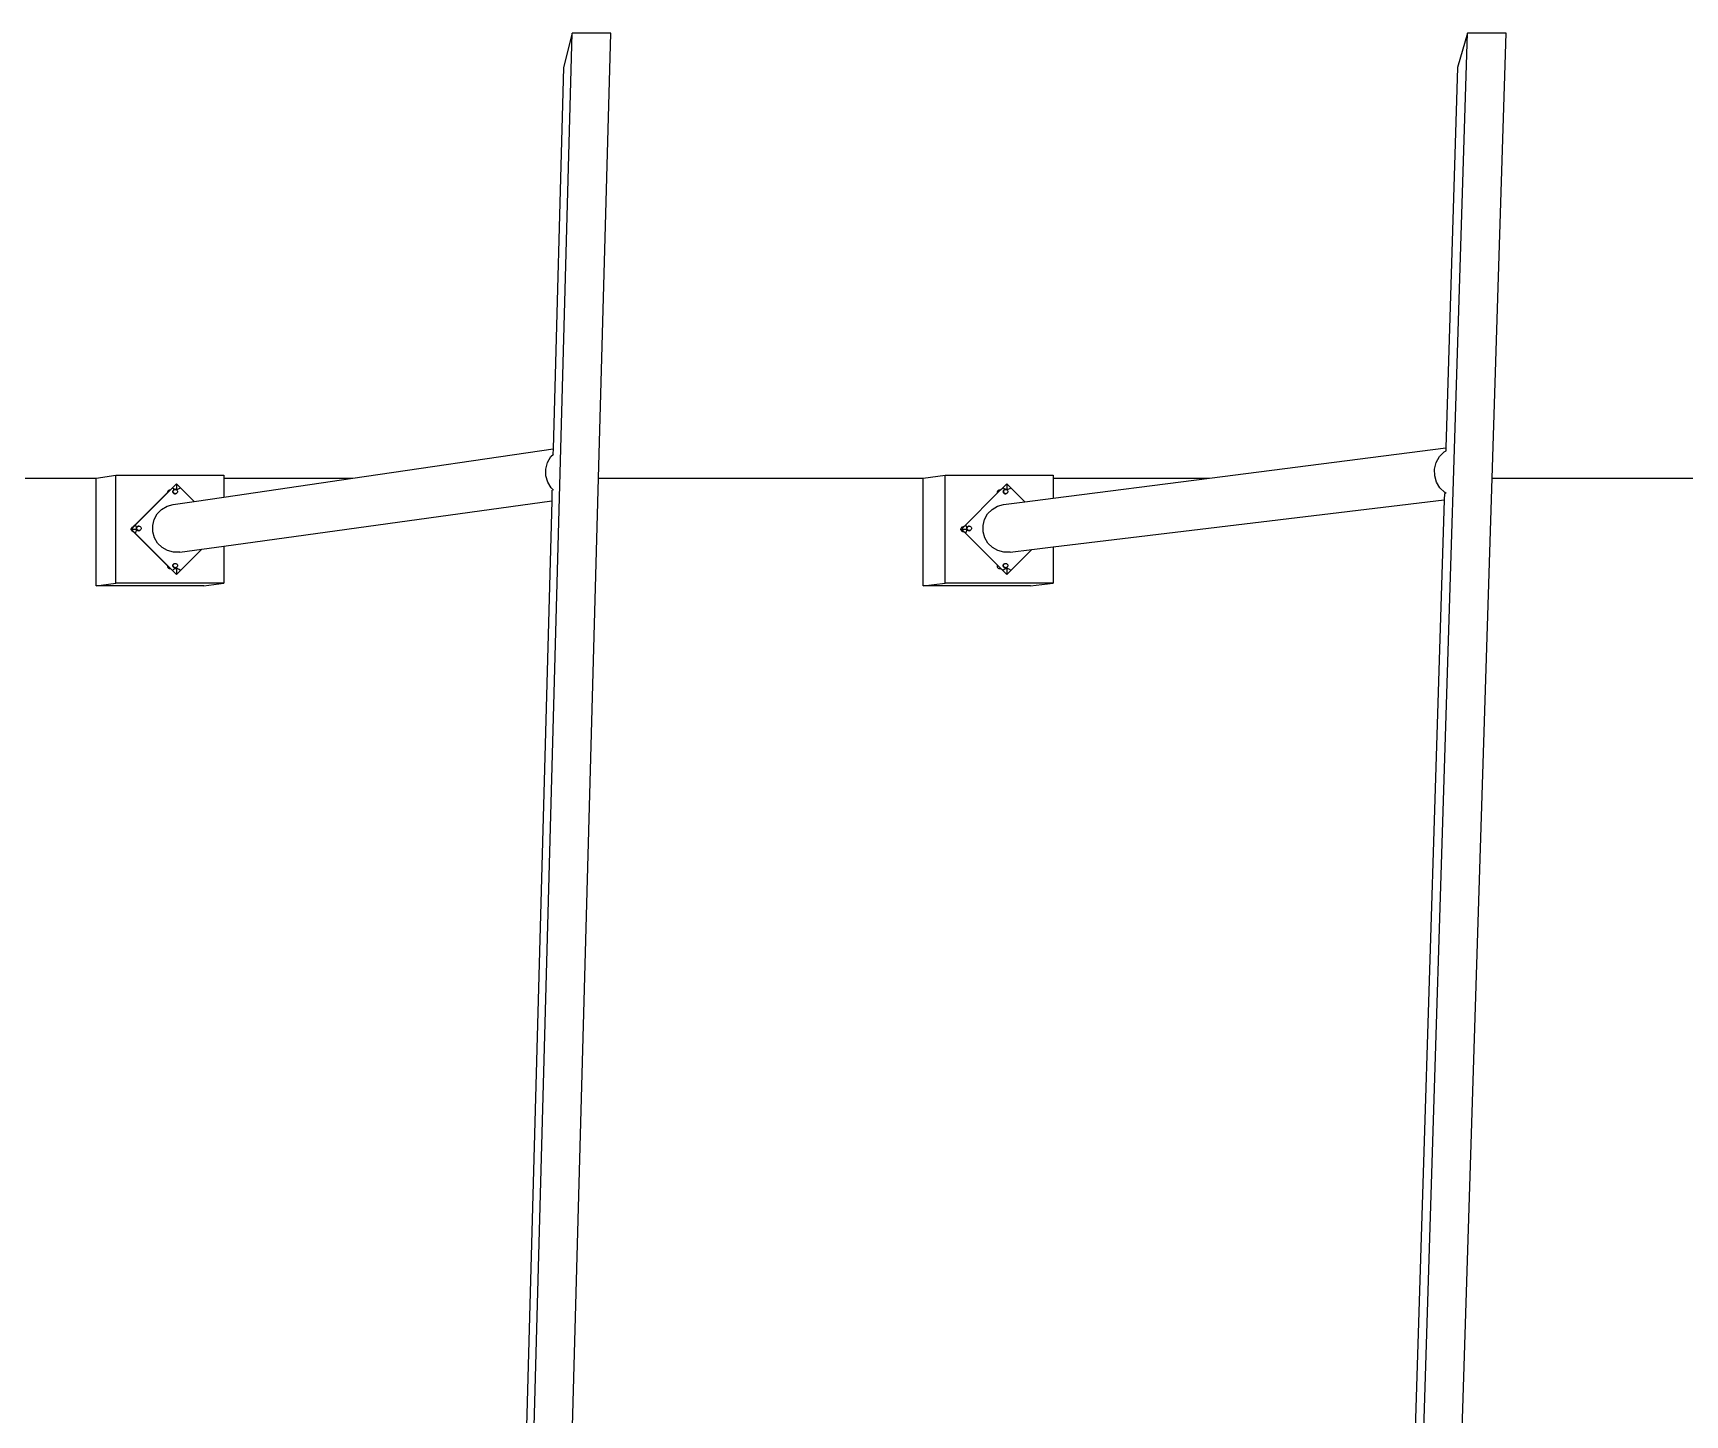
# Model space of a CAD drawing. Extents: x -1616 to 1629, y -1713 to 1708.
# Drawn here: x 1016.5 to 1322.8, y -15.7 to 240.6 of the extents above; entities that cross this region are included whole.
import ezdxf

# ---------------------------------------------------------------- set-up
doc = ezdxf.new("R2010")
doc.units = 0
doc.header["$MEASUREMENT"] = 0
doc.layers.get('0').update_dxf_attribs({"linetype": 'CONTINUOUS'})

msp = doc.modelspace()

# ---------------------------------------------------------------- linework, layer by layer
for p, q in [((1069.44, -1485.48), (1116.43, 240.58)), ((1116.43, 240.58), (1114.85, 234.18)), ((1123.6, 240.58), (1116.43, 240.58)), ((1121.34, 158.03), (1123.6, 240.58)), ((1228.52, -1485.48), (1282.5, 240.58)), ((1282.5, 240.58), (1280.67, 234.18)), ((1289.67, 240.58), (1282.5, 240.58)), ((1287.07, 158.03), (1289.67, 240.58)), ((1114.85, 234.18), (1112.92, 163.49)), ((1280.67, 234.18), (1278.47, 163.64)), ((1075.75, 158.03), (1112.92, 163.49)), ((1112.5, 162.03), (1112.99, 162.52)), ((1112.92, 163.49), (1112.9, 162.51)), ((1234.66, 158.03), (1278.47, 163.64)), ((1277.31, 162.03), (1278.18, 162.92)), ((1278.18, 162.92), (1278.54, 163.13)), ((1278.47, 163.64), (1278.46, 163.12)), ((1111.59, 159.74), (1111.89, 160.94)), ((1111.6, 158.49), (1111.59, 159.74)), ((1111.89, 160.94), (1112.5, 162.03)), ((1276.4, 159.74), (1276.7, 160.94)), ((1276.41, 158.49), (1276.4, 159.74)), ((1276.7, 160.94), (1277.31, 162.03)), ((945.31, 158.03), (1028.2, 158.03)), ((1028.2, 158.03), (1031.81, 158.58)), ((1028.2, 138.09), (1028.2, 158.03)), ((1031.81, 158.58), (1051.83, 158.58)), ((1031.81, 138.57), (1031.81, 158.58)), ((1041.88, 155.84), (1042.31, 156.27)), ((1041.91, 155.84), (1042.32, 156.26)), ((1042.31, 156.27), (1043.05, 157.01)), ((1042.31, 156.27), (1042.32, 156.26)), ((1042.31, 156.27), (1042.33, 156.27)), ((1042.32, 156.26), (1042.33, 156.27)), ((1042.33, 156.27), (1043.06, 157)), ((1042.33, 156.27), (1042.55, 156.1)), ((1043.05, 157.01), (1043.06, 157)), ((1043.05, 157.01), (1043.08, 157.01)), ((1043.06, 157), (1043.08, 157.01)), ((1043.08, 157.01), (1043.82, 156.27)), ((1043.08, 157.01), (1043.08, 155.97)), ((1043.6, 156.1), (1043.82, 156.27)), ((1043.82, 156.27), (1046.37, 153.71)), ((1051.83, 158.58), (1051.83, 158.03)), ((1051.83, 158.03), (1075.75, 158.03)), ((1051.83, 158.03), (1051.83, 154.52)), ((1051.83, 154.52), (1075.75, 158.03)), ((1111.94, 157.3), (1111.6, 158.49)), ((1112.57, 156.23), (1111.94, 157.3)), ((1115.66, -49.45), (1121.34, 158.03)), ((1121.34, 158.03), (1181.52, 158.03)), ((1181.52, 158.03), (1185.66, 158.58)), ((1181.52, 138.09), (1181.52, 158.03)), ((1185.66, 158.58), (1205.68, 158.58)), ((1185.66, 138.57), (1185.66, 158.58)), ((1195.89, 155.86), (1196.3, 156.27)), ((1195.92, 155.86), (1196.32, 156.25)), ((1196.3, 156.27), (1197.04, 157.01)), ((1196.3, 156.27), (1196.32, 156.25)), ((1196.3, 156.27), (1196.33, 156.27)), ((1196.32, 156.25), (1196.33, 156.27)), ((1196.33, 156.27), (1197.06, 156.99)), ((1196.33, 156.27), (1196.55, 156.1)), ((1197.04, 157.01), (1197.06, 156.99)), ((1197.04, 157.01), (1197.07, 157.01)), ((1197.06, 156.99), (1197.07, 157.01)), ((1197.07, 157.01), (1197.81, 156.27)), ((1197.07, 157.01), (1197.07, 155.97)), ((1197.6, 156.1), (1197.81, 156.27)), ((1197.81, 156.27), (1200.43, 153.65)), ((1205.68, 158.58), (1205.68, 158.03)), ((1205.68, 158.03), (1234.66, 158.03)), ((1205.68, 158.03), (1205.68, 154.32)), ((1205.68, 154.32), (1234.66, 158.03)), ((1247.49, -1100.59), (1287.07, 158.03)), ((1276.75, 157.3), (1276.41, 158.49)), ((1277.38, 156.23), (1276.75, 157.3)), ((1287.07, 158.03), (1332.11, 158.03)), ((1035.38, 149.34), (1041.41, 155.37)), ((1035.41, 149.34), (1041.41, 155.35)), ((1041.42, 155.52), (1041.4, 155.41)), ((1041.4, 155.41), (1041.41, 155.37)), ((1041.41, 155.37), (1041.87, 155.82)), ((1041.41, 155.35), (1041.89, 155.82)), ((1041.41, 155.37), (1041.41, 155.35)), ((1041.46, 155.62), (1041.42, 155.52)), ((1041.53, 155.71), (1041.46, 155.62)), ((1041.61, 155.77), (1041.53, 155.71)), ((1041.71, 155.81), (1041.61, 155.77)), ((1041.71, 155.81), (1041.88, 155.84)), ((1041.82, 155.83), (1041.71, 155.81)), ((1041.87, 155.82), (1041.82, 155.83)), ((1041.87, 155.82), (1041.88, 155.84)), ((1041.89, 155.82), (1041.87, 155.82)), ((1041.88, 155.84), (1041.91, 155.84)), ((1041.89, 155.82), (1041.91, 155.84)), ((1042.4, 155.67), (1042.39, 155.56)), ((1042.39, 155.56), (1042.4, 155.45)), ((1042.44, 155.77), (1042.4, 155.67)), ((1042.41, 155.66), (1042.4, 155.55)), ((1042.4, 155.55), (1042.41, 155.44)), ((1042.4, 155.45), (1042.44, 155.35)), ((1042.45, 155.76), (1042.41, 155.66)), ((1042.41, 155.55), (1042.43, 155.65)), ((1042.43, 155.45), (1042.41, 155.55)), ((1042.41, 155.44), (1042.45, 155.34)), ((1042.43, 155.65), (1042.47, 155.75)), ((1042.47, 155.35), (1042.43, 155.45)), ((1042.51, 155.85), (1042.44, 155.77)), ((1042.44, 155.35), (1042.51, 155.27)), ((1042.44, 153.14), (1046.37, 153.71)), ((1042.52, 155.84), (1042.45, 155.76)), ((1042.45, 155.34), (1042.51, 155.27)), ((1042.46, 155.56), (1042.48, 155.66)), ((1042.48, 155.45), (1042.46, 155.56)), ((1042.47, 155.75), (1042.53, 155.83)), ((1042.52, 155.28), (1042.47, 155.35)), ((1042.48, 155.66), (1042.52, 155.76)), ((1042.52, 155.36), (1042.48, 155.45)), ((1042.6, 155.92), (1042.51, 155.85)), ((1042.52, 155.28), (1042.51, 155.27)), ((1042.51, 155.27), (1042.52, 155.26)), ((1042.52, 155.76), (1042.56, 155.81)), ((1042.55, 155.31), (1042.52, 155.36)), ((1042.52, 155.28), (1042.55, 155.31)), ((1042.53, 155.27), (1042.52, 155.28)), ((1042.52, 155.26), (1042.52, 155.25)), ((1042.52, 155.25), (1042.61, 155.19)), ((1042.53, 155.83), (1042.61, 155.9)), ((1042.53, 155.83), (1042.56, 155.81)), ((1042.61, 155.2), (1042.53, 155.27)), ((1042.55, 156.1), (1042.8, 156)), ((1042.58, 155.27), (1042.55, 155.31)), ((1042.56, 155.81), (1042.58, 155.84)), ((1042.58, 155.84), (1042.67, 155.91)), ((1042.67, 155.21), (1042.58, 155.27)), ((1042.7, 155.96), (1042.6, 155.92)), ((1042.61, 155.9), (1042.71, 155.94)), ((1042.71, 155.16), (1042.61, 155.2)), ((1042.61, 155.19), (1042.71, 155.15)), ((1042.67, 155.91), (1042.76, 155.94)), ((1042.76, 155.17), (1042.67, 155.21)), ((1042.81, 155.98), (1042.7, 155.96)), ((1042.71, 155.94), (1042.76, 155.94)), ((1042.82, 155.15), (1042.71, 155.16)), ((1042.71, 155.15), (1042.82, 155.13)), ((1042.76, 155.95), (1042.87, 155.96)), ((1042.76, 155.94), (1042.76, 155.95)), ((1042.87, 155.15), (1042.76, 155.17)), ((1042.8, 156), (1043.08, 155.96)), ((1042.91, 155.96), (1042.81, 155.98)), ((1042.82, 155.15), (1042.82, 155.16)), ((1042.87, 155.15), (1042.82, 155.15)), ((1042.82, 155.13), (1042.92, 155.15)), ((1042.82, 155.14), (1042.82, 155.15)), ((1042.82, 155.13), (1042.82, 155.14)), ((1042.87, 155.96), (1042.94, 155.95)), ((1042.92, 155.16), (1042.87, 155.15)), ((1042.94, 155.95), (1042.91, 155.96)), ((1042.92, 155.15), (1043.02, 155.19)), ((1042.92, 155.16), (1042.97, 155.17)), ((1042.92, 155.16), (1042.92, 155.16)), ((1042.94, 155.95), (1042.97, 155.95)), ((1042.97, 155.95), (1043.07, 155.91)), ((1043.07, 155.21), (1042.97, 155.17)), ((1043.02, 155.19), (1043.03, 155.19)), ((1043.07, 155.91), (1043.15, 155.84)), ((1043.15, 155.27), (1043.07, 155.21)), ((1043.08, 155.96), (1043.35, 156)), ((1043.15, 155.84), (1043.21, 155.76)), ((1043.21, 155.36), (1043.15, 155.27)), ((1043.21, 155.76), (1043.25, 155.66)), ((1043.25, 155.45), (1043.21, 155.36)), ((1043.25, 155.66), (1043.27, 155.56)), ((1043.27, 155.56), (1043.25, 155.45)), ((1043.35, 156), (1043.6, 156.1)), ((1046.37, 153.71), (1051.83, 154.52)), ((1051.83, 145.45), (1112.66, 153.86)), ((1112.66, 153.86), (1107.25, -45.32)), ((1112.99, 155.83), (1112.57, 156.23)), ((1112.71, 155.79), (1112.66, 153.86)), ((1189.37, 149.34), (1195.29, 155.25)), ((1189.4, 149.34), (1195.3, 155.24)), ((1195.27, 155.52), (1195.25, 155.41)), ((1195.25, 155.41), (1195.27, 155.3)), ((1195.31, 155.62), (1195.27, 155.52)), ((1195.27, 155.3), (1195.29, 155.25)), ((1195.29, 155.25), (1195.83, 155.79)), ((1195.29, 155.25), (1195.3, 155.24)), ((1195.3, 155.24), (1195.85, 155.79)), ((1195.38, 155.71), (1195.31, 155.62)), ((1195.46, 155.77), (1195.38, 155.71)), ((1195.56, 155.81), (1195.46, 155.77)), ((1195.67, 155.83), (1195.56, 155.81)), ((1195.67, 155.83), (1195.89, 155.86)), ((1195.78, 155.81), (1195.67, 155.83)), ((1195.83, 155.79), (1195.78, 155.81)), ((1195.83, 155.79), (1195.89, 155.86)), ((1195.85, 155.79), (1195.83, 155.79)), ((1195.85, 155.79), (1195.92, 155.86)), ((1195.89, 155.86), (1195.92, 155.86)), ((1196.4, 155.67), (1196.38, 155.56)), ((1196.38, 155.56), (1196.4, 155.45)), ((1196.41, 155.66), (1196.39, 155.55)), ((1196.39, 155.55), (1196.41, 155.44)), ((1196.44, 155.77), (1196.4, 155.67)), ((1196.4, 155.45), (1196.44, 155.35)), ((1196.45, 155.76), (1196.41, 155.66)), ((1196.41, 155.55), (1196.42, 155.65)), ((1196.42, 155.45), (1196.41, 155.55)), ((1196.41, 155.44), (1196.45, 155.34)), ((1196.42, 155.65), (1196.46, 155.75)), ((1196.46, 155.35), (1196.42, 155.45)), ((1196.51, 155.85), (1196.44, 155.77)), ((1196.44, 155.35), (1196.51, 155.27)), ((1196.44, 153.14), (1200.43, 153.65)), ((1196.52, 155.84), (1196.45, 155.76)), ((1196.45, 155.34), (1196.51, 155.27)), ((1196.46, 155.75), (1196.53, 155.83)), ((1196.52, 155.28), (1196.46, 155.35)), ((1196.47, 155.56), (1196.48, 155.66)), ((1196.48, 155.45), (1196.47, 155.56)), ((1196.48, 155.66), (1196.52, 155.76)), ((1196.52, 155.36), (1196.48, 155.45)), ((1196.59, 155.92), (1196.51, 155.85)), ((1196.52, 155.28), (1196.51, 155.27)), ((1196.51, 155.27), (1196.51, 155.26)), ((1196.51, 155.26), (1196.52, 155.25)), ((1196.52, 155.76), (1196.56, 155.8)), ((1196.55, 155.31), (1196.52, 155.36)), ((1196.52, 155.28), (1196.55, 155.31)), ((1196.53, 155.27), (1196.52, 155.28)), ((1196.52, 155.25), (1196.6, 155.19)), ((1196.53, 155.83), (1196.61, 155.9)), ((1196.53, 155.83), (1196.56, 155.8)), ((1196.61, 155.2), (1196.53, 155.27)), ((1196.55, 156.1), (1196.8, 156)), ((1196.58, 155.27), (1196.55, 155.31)), ((1196.56, 155.8), (1196.58, 155.84)), ((1196.58, 155.84), (1196.67, 155.91)), ((1196.67, 155.21), (1196.58, 155.27)), ((1196.69, 155.96), (1196.59, 155.92)), ((1196.6, 155.19), (1196.7, 155.15)), ((1196.61, 155.9), (1196.71, 155.94)), ((1196.71, 155.16), (1196.61, 155.2)), ((1196.67, 155.91), (1196.76, 155.95)), ((1196.76, 155.17), (1196.67, 155.21)), ((1196.8, 155.98), (1196.69, 155.96)), ((1196.7, 155.15), (1196.81, 155.13)), ((1196.71, 155.94), (1196.76, 155.95)), ((1196.81, 155.15), (1196.71, 155.16)), ((1196.76, 155.95), (1196.81, 155.95)), ((1196.87, 155.15), (1196.76, 155.17)), ((1196.8, 156), (1197.07, 155.96)), ((1196.91, 155.96), (1196.8, 155.98)), ((1196.81, 155.95), (1196.87, 155.96)), ((1196.81, 155.15), (1196.81, 155.16)), ((1196.81, 155.15), (1196.87, 155.15)), ((1196.81, 155.13), (1196.92, 155.15)), ((1196.81, 155.14), (1196.81, 155.15)), ((1196.81, 155.13), (1196.81, 155.14)), ((1196.87, 155.96), (1196.93, 155.95)), ((1196.97, 155.17), (1196.87, 155.15)), ((1196.93, 155.95), (1196.91, 155.96)), ((1196.92, 155.15), (1196.97, 155.17)), ((1196.93, 155.95), (1196.97, 155.95)), ((1196.97, 155.95), (1197.07, 155.91)), ((1197.07, 155.21), (1196.97, 155.17)), ((1197.07, 155.96), (1197.34, 156)), ((1197.07, 155.91), (1197.15, 155.84)), ((1197.15, 155.27), (1197.07, 155.21)), ((1197.15, 155.84), (1197.22, 155.76)), ((1197.22, 155.36), (1197.15, 155.27)), ((1197.22, 155.76), (1197.26, 155.66)), ((1197.26, 155.45), (1197.22, 155.36)), ((1197.26, 155.66), (1197.27, 155.56)), ((1197.27, 155.56), (1197.26, 155.45)), ((1197.34, 156), (1197.6, 156.1)), ((1200.43, 153.65), (1205.68, 154.32)), ((1205.68, 145.29), (1278.17, 154.02)), ((1278.17, 154.02), (1271.94, -45.37)), ((1278.27, 155.36), (1277.38, 156.23)), ((1278.21, 155.17), (1278.17, 154.02)), ((1278.54, 155.21), (1278.27, 155.36)), ((1038.66, 149.26), (1038.94, 150.38)), ((1038.94, 150.38), (1039.51, 151.4)), ((1039.51, 151.4), (1040.32, 152.23)), ((1040.32, 152.23), (1041.32, 152.82)), ((1041.32, 152.82), (1042.44, 153.14)), ((1192.65, 149.26), (1192.94, 150.38)), ((1192.94, 150.38), (1193.51, 151.4)), ((1193.51, 151.4), (1194.32, 152.23)), ((1194.32, 152.23), (1195.32, 152.82)), ((1195.32, 152.82), (1196.44, 153.14)), ((1034.64, 148.59), (1034.69, 148.65)), ((1034.64, 148.59), (1034.66, 148.6)), ((1034.69, 148.55), (1034.64, 148.59)), ((1034.66, 148.6), (1034.69, 148.62)), ((1035.41, 147.86), (1034.66, 148.6)), ((1034.66, 148.6), (1035.67, 148.6)), ((1034.69, 148.62), (1035.05, 148.99)), ((1034.69, 148.65), (1035.03, 148.98)), ((1034.7, 148.69), (1034.69, 148.65)), ((1034.69, 148.65), (1034.69, 148.62)), ((1034.69, 148.52), (1034.69, 148.55)), ((1035.07, 148.17), (1034.69, 148.55)), ((1034.7, 148.47), (1034.69, 148.52)), ((1034.74, 148.79), (1034.7, 148.69)), ((1034.7, 148.47), (1034.74, 148.37)), ((1034.81, 148.87), (1034.74, 148.79)), ((1034.74, 148.37), (1034.81, 148.28)), ((1034.89, 148.94), (1034.81, 148.87)), ((1034.81, 148.28), (1034.89, 148.22)), ((1034.99, 148.98), (1034.89, 148.94)), ((1034.89, 148.22), (1034.99, 148.18)), ((1035.03, 148.98), (1034.99, 148.98)), ((1034.99, 148.18), (1035.07, 148.17)), ((1035.03, 148.98), (1035.38, 149.34)), ((1035.05, 148.99), (1035.03, 148.98)), ((1035.05, 148.99), (1035.39, 149.32)), ((1035.38, 147.85), (1035.07, 148.17)), ((1035.39, 149.32), (1035.38, 149.34)), ((1035.38, 149.34), (1035.41, 149.34)), ((1035.38, 147.85), (1035.41, 147.86)), ((1041.42, 141.81), (1035.38, 147.85)), ((1035.39, 149.32), (1035.41, 149.34)), ((1035.57, 149.12), (1035.41, 149.34)), ((1035.41, 147.86), (1035.57, 148.07)), ((1042.33, 140.93), (1035.41, 147.86)), ((1035.68, 148.87), (1035.57, 149.12)), ((1035.57, 148.07), (1035.68, 148.33)), ((1035.66, 148.83), (1035.65, 148.72)), ((1035.65, 148.72), (1035.66, 148.61)), ((1035.71, 148.93), (1035.66, 148.83)), ((1035.66, 148.72), (1035.68, 148.83)), ((1035.68, 148.62), (1035.66, 148.72)), ((1035.66, 148.61), (1035.67, 148.6)), ((1035.67, 148.6), (1035.68, 148.6)), ((1035.67, 148.6), (1035.71, 148.51)), ((1035.72, 148.93), (1035.68, 148.84)), ((1035.68, 148.84), (1035.68, 148.87)), ((1035.71, 148.6), (1035.68, 148.84)), ((1035.68, 148.84), (1035.68, 148.83)), ((1035.68, 148.62), (1035.68, 148.61)), ((1035.68, 148.62), (1035.71, 148.55)), ((1035.68, 148.61), (1035.71, 148.54)), ((1035.68, 148.6), (1035.69, 148.6)), ((1035.68, 148.33), (1035.71, 148.54)), ((1035.69, 148.6), (1035.71, 148.6)), ((1035.77, 149.02), (1035.71, 148.93)), ((1035.71, 148.73), (1035.73, 148.83)), ((1035.73, 148.63), (1035.71, 148.73)), ((1035.71, 148.55), (1035.71, 148.6)), ((1035.72, 148.52), (1035.71, 148.55)), ((1035.71, 148.54), (1035.71, 148.55)), ((1035.71, 148.54), (1035.72, 148.51)), ((1035.71, 148.51), (1035.76, 148.44)), ((1035.72, 148.93), (1035.78, 149.01)), ((1035.77, 148.45), (1035.72, 148.52)), ((1035.72, 148.51), (1035.78, 148.42)), ((1035.73, 148.83), (1035.77, 148.93)), ((1035.77, 148.53), (1035.73, 148.63)), ((1035.76, 148.44), (1035.77, 148.43)), ((1035.77, 148.93), (1035.81, 148.98)), ((1035.8, 148.48), (1035.77, 148.53)), ((1035.77, 148.45), (1035.8, 148.48)), ((1035.78, 148.44), (1035.77, 148.45)), ((1035.77, 148.43), (1035.86, 148.36)), ((1035.77, 148.43), (1035.77, 148.43)), ((1035.87, 149.08), (1035.78, 149.01)), ((1035.78, 149.01), (1035.86, 149.07)), ((1035.78, 149.01), (1035.78, 149.01)), ((1035.78, 149.01), (1035.81, 148.98)), ((1035.86, 148.37), (1035.78, 148.44)), ((1035.78, 148.42), (1035.87, 148.36)), ((1035.83, 148.45), (1035.8, 148.48)), ((1035.81, 148.98), (1035.83, 149.01)), ((1035.83, 149.01), (1035.92, 149.08)), ((1035.92, 148.38), (1035.83, 148.45)), ((1035.86, 149.07), (1035.96, 149.11)), ((1035.96, 148.33), (1035.86, 148.37)), ((1035.86, 148.36), (1035.96, 148.32)), ((1035.97, 149.12), (1035.87, 149.08)), ((1035.97, 148.32), (1035.87, 148.36)), ((1035.92, 149.08), (1036.01, 149.12)), ((1036.01, 148.34), (1035.92, 148.38)), ((1035.96, 149.11), (1036.01, 149.12)), ((1036.07, 148.32), (1035.96, 148.33)), ((1035.96, 148.32), (1035.96, 148.32)), ((1035.96, 148.32), (1036.07, 148.31)), ((1036.08, 149.14), (1035.97, 149.12)), ((1035.97, 148.32), (1036.08, 148.3)), ((1036.01, 149.12), (1036.11, 149.13)), ((1036.01, 149.12), (1036.01, 149.12)), ((1036.12, 148.33), (1036.01, 148.34)), ((1036.12, 148.33), (1036.07, 148.32)), ((1036.07, 148.32), (1036.07, 148.33)), ((1036.07, 148.32), (1036.07, 148.32)), ((1036.07, 148.31), (1036.17, 148.32)), ((1036.07, 148.31), (1036.07, 148.32)), ((1036.11, 149.13), (1036.08, 149.14)), ((1036.08, 148.3), (1036.19, 148.32)), ((1036.11, 149.13), (1036.12, 149.13)), ((1036.12, 149.13), (1036.22, 149.12)), ((1036.17, 148.33), (1036.12, 148.33)), ((1036.17, 148.32), (1036.27, 148.36)), ((1036.17, 148.34), (1036.17, 148.33)), ((1036.17, 148.34), (1036.22, 148.34)), ((1036.19, 148.32), (1036.29, 148.36)), ((1036.22, 149.12), (1036.32, 149.08)), ((1036.32, 148.38), (1036.22, 148.34)), ((1036.27, 148.36), (1036.28, 148.37)), ((1036.29, 148.36), (1036.32, 148.38)), ((1036.32, 149.08), (1036.4, 149.01)), ((1036.32, 148.38), (1036.37, 148.42)), ((1036.4, 148.45), (1036.37, 148.42)), ((1036.4, 149.01), (1036.46, 148.93)), ((1036.46, 148.53), (1036.4, 148.45)), ((1036.46, 148.93), (1036.5, 148.83)), ((1036.5, 148.63), (1036.46, 148.53)), ((1036.5, 148.83), (1036.52, 148.73)), ((1036.52, 148.73), (1036.5, 148.63)), ((1038.67, 148.1), (1038.66, 149.26)), ((1038.99, 146.98), (1038.67, 148.1)), ((1188.55, 148.69), (1188.53, 148.58)), ((1188.54, 148.52), (1188.53, 148.58)), ((1188.55, 148.47), (1188.54, 148.52)), ((1188.59, 148.79), (1188.55, 148.69)), ((1188.55, 148.47), (1188.59, 148.37)), ((1188.66, 148.87), (1188.59, 148.79)), ((1188.59, 148.37), (1188.66, 148.28)), ((1188.63, 148.59), (1189.02, 148.98)), ((1188.63, 148.59), (1188.66, 148.6)), ((1189.05, 148.18), (1188.63, 148.59)), ((1188.66, 148.6), (1189.04, 148.98)), ((1188.74, 148.94), (1188.66, 148.87)), ((1189.4, 147.86), (1188.66, 148.6)), ((1188.66, 148.6), (1189.67, 148.6)), ((1188.66, 148.28), (1188.74, 148.22)), ((1188.84, 148.98), (1188.74, 148.94)), ((1188.74, 148.22), (1188.84, 148.18)), ((1188.95, 148.99), (1188.84, 148.98)), ((1188.84, 148.18), (1188.95, 148.16)), ((1188.95, 148.99), (1189.04, 149.01)), ((1189.02, 148.98), (1188.95, 148.99)), ((1188.95, 148.16), (1189.05, 148.18)), ((1189.02, 148.98), (1189.04, 149.01)), ((1189.04, 148.98), (1189.02, 148.98)), ((1189.04, 149.01), (1189.37, 149.34)), ((1189.04, 149.01), (1189.07, 149.01)), ((1189.04, 148.98), (1189.07, 149.01)), ((1189.37, 147.85), (1189.05, 148.18)), ((1189.07, 149.01), (1189.38, 149.32)), ((1189.38, 149.32), (1189.37, 149.34)), ((1189.37, 149.34), (1189.4, 149.34)), ((1189.37, 147.85), (1189.4, 147.86)), ((1195.31, 141.91), (1189.37, 147.85)), ((1189.38, 149.32), (1189.4, 149.34)), ((1189.57, 149.12), (1189.4, 149.34)), ((1189.4, 147.86), (1189.57, 148.07)), ((1196.33, 140.93), (1189.4, 147.86)), ((1189.67, 148.87), (1189.57, 149.12)), ((1189.57, 148.07), (1189.67, 148.33)), ((1189.66, 148.83), (1189.64, 148.72)), ((1189.64, 148.72), (1189.66, 148.61)), ((1189.7, 148.93), (1189.66, 148.83)), ((1189.66, 148.72), (1189.67, 148.83)), ((1189.67, 148.62), (1189.66, 148.72)), ((1189.66, 148.61), (1189.67, 148.6)), ((1189.68, 148.84), (1189.67, 148.87)), ((1189.68, 148.84), (1189.67, 148.83)), ((1189.67, 148.62), (1189.67, 148.61)), ((1189.67, 148.62), (1189.7, 148.55)), ((1189.67, 148.61), (1189.7, 148.54)), ((1189.67, 148.6), (1189.68, 148.6)), ((1189.67, 148.6), (1189.7, 148.51)), ((1189.67, 148.33), (1189.7, 148.54)), ((1189.71, 148.93), (1189.68, 148.84)), ((1189.71, 148.6), (1189.68, 148.84)), ((1189.68, 148.6), (1189.68, 148.6)), ((1189.68, 148.6), (1189.7, 148.6)), ((1189.77, 149.02), (1189.7, 148.93)), ((1189.7, 148.55), (1189.71, 148.6)), ((1189.71, 148.52), (1189.7, 148.55)), ((1189.7, 148.54), (1189.7, 148.55)), ((1189.7, 148.54), (1189.71, 148.51)), ((1189.7, 148.51), (1189.76, 148.44)), ((1189.71, 148.93), (1189.78, 149.01)), ((1189.77, 148.45), (1189.71, 148.52)), ((1189.71, 148.51), (1189.78, 148.42)), ((1189.72, 148.73), (1189.73, 148.83)), ((1189.73, 148.63), (1189.72, 148.73)), ((1189.73, 148.83), (1189.77, 148.93)), ((1189.77, 148.53), (1189.73, 148.63)), ((1189.76, 148.44), (1189.76, 148.43)), ((1189.76, 148.43), (1189.77, 148.43)), ((1189.77, 148.93), (1189.81, 148.98)), ((1189.8, 148.49), (1189.77, 148.53)), ((1189.77, 148.45), (1189.8, 148.49)), ((1189.78, 148.44), (1189.77, 148.45)), ((1189.77, 148.43), (1189.85, 148.36)), ((1189.87, 149.08), (1189.78, 149.01)), ((1189.78, 149.01), (1189.86, 149.07)), ((1189.78, 149.01), (1189.78, 149.01)), ((1189.78, 149.01), (1189.81, 148.98)), ((1189.86, 148.37), (1189.78, 148.44)), ((1189.78, 148.42), (1189.87, 148.36)), ((1189.83, 148.45), (1189.8, 148.49)), ((1189.81, 148.98), (1189.83, 149.01)), ((1189.83, 149.01), (1189.92, 149.08)), ((1189.92, 148.38), (1189.83, 148.45)), ((1189.85, 148.36), (1189.95, 148.32)), ((1189.86, 149.07), (1189.96, 149.11)), ((1189.96, 148.33), (1189.86, 148.37)), ((1189.97, 149.12), (1189.87, 149.08)), ((1189.97, 148.32), (1189.87, 148.36)), ((1189.92, 149.08), (1190.01, 149.12)), ((1190.01, 148.34), (1189.92, 148.38)), ((1189.95, 148.32), (1189.96, 148.32)), ((1189.96, 149.11), (1190.01, 149.12)), ((1190.06, 148.32), (1189.96, 148.33)), ((1189.96, 148.32), (1190.06, 148.31)), ((1190.07, 149.14), (1189.97, 149.12)), ((1189.97, 148.32), (1190.07, 148.3)), ((1190.01, 149.12), (1190.06, 149.12)), ((1190.12, 148.33), (1190.01, 148.34)), ((1190.06, 149.12), (1190.11, 149.13)), ((1190.06, 149.12), (1190.06, 149.12)), ((1190.06, 148.32), (1190.06, 148.34)), ((1190.12, 148.33), (1190.06, 148.32)), ((1190.06, 148.32), (1190.06, 148.32)), ((1190.06, 148.31), (1190.17, 148.32)), ((1190.06, 148.31), (1190.06, 148.32)), ((1190.11, 149.13), (1190.07, 149.14)), ((1190.07, 148.3), (1190.18, 148.32)), ((1190.11, 149.13), (1190.12, 149.13)), ((1190.12, 149.13), (1190.22, 149.12)), ((1190.22, 148.34), (1190.12, 148.33)), ((1190.12, 148.33), (1190.12, 148.33)), ((1190.17, 148.32), (1190.22, 148.34)), ((1190.18, 148.32), (1190.28, 148.36)), ((1190.22, 149.12), (1190.32, 149.08)), ((1190.3, 148.38), (1190.22, 148.34)), ((1190.28, 148.36), (1190.3, 148.38)), ((1190.32, 148.38), (1190.3, 148.38)), ((1190.32, 149.08), (1190.4, 149.01)), ((1190.4, 148.45), (1190.32, 148.38)), ((1190.4, 149.01), (1190.47, 148.93)), ((1190.47, 148.53), (1190.4, 148.45)), ((1190.47, 148.93), (1190.51, 148.83)), ((1190.51, 148.63), (1190.47, 148.53)), ((1190.51, 148.83), (1190.52, 148.73)), ((1190.52, 148.73), (1190.51, 148.63)), ((1192.67, 148.1), (1192.65, 149.26)), ((1192.98, 146.98), (1192.67, 148.1)), ((1039.58, 145.98), (1038.99, 146.98)), ((1040.41, 145.17), (1039.58, 145.98)), ((1041.42, 144.6), (1040.41, 145.17)), ((1042.55, 144.31), (1041.42, 144.6)), ((1043.71, 144.33), (1042.55, 144.31)), ((1043.71, 144.33), (1047.78, 144.89)), ((1047.78, 144.89), (1043.82, 140.93)), ((1047.78, 144.89), (1051.83, 145.45)), ((1051.83, 145.45), (1051.83, 138.57)), ((1193.57, 145.98), (1192.98, 146.98)), ((1194.41, 145.17), (1193.57, 145.98)), ((1195.42, 144.6), (1194.41, 145.17)), ((1196.54, 144.31), (1195.42, 144.6)), ((1197.71, 144.33), (1196.54, 144.31)), ((1197.71, 144.33), (1201.69, 144.81)), ((1201.69, 144.81), (1197.81, 140.93)), ((1201.69, 144.81), (1205.68, 145.29)), ((1205.68, 145.29), (1205.68, 138.57)), ((1041.42, 141.81), (1041.4, 141.7)), ((1041.4, 141.7), (1041.42, 141.59)), ((1041.42, 141.81), (1041.42, 141.81)), ((1041.93, 141.3), (1041.42, 141.81)), ((1041.42, 141.59), (1041.46, 141.49)), ((1041.46, 141.49), (1041.53, 141.4)), ((1041.53, 141.4), (1041.61, 141.34)), ((1041.61, 141.34), (1041.71, 141.3)), ((1041.71, 141.3), (1041.82, 141.28)), ((1041.82, 141.28), (1041.93, 141.3)), ((1041.93, 141.3), (1041.93, 141.3)), ((1041.93, 141.3), (1041.93, 141.3)), ((1041.93, 141.3), (1041.94, 141.3)), ((1041.94, 141.3), (1041.93, 141.3)), ((1042.31, 140.92), (1041.94, 141.3)), ((1042.31, 140.92), (1042.33, 140.93)), ((1043.05, 140.18), (1042.31, 140.92)), ((1042.55, 141.09), (1042.33, 140.93)), ((1043.08, 140.19), (1042.33, 140.93)), ((1042.4, 141.94), (1042.39, 141.83)), ((1042.39, 141.83), (1042.4, 141.73)), ((1042.44, 142.04), (1042.4, 141.94)), ((1042.4, 141.83), (1042.42, 141.94)), ((1042.42, 141.73), (1042.4, 141.83)), ((1042.4, 141.73), (1042.44, 141.62)), ((1042.42, 141.94), (1042.46, 142.03)), ((1042.46, 141.63), (1042.42, 141.73)), ((1042.51, 142.13), (1042.44, 142.04)), ((1042.44, 141.62), (1042.51, 141.54)), ((1042.45, 141.84), (1042.47, 141.94)), ((1042.47, 141.74), (1042.45, 141.84)), ((1042.46, 142.03), (1042.52, 142.12)), ((1042.52, 141.55), (1042.46, 141.63)), ((1042.47, 141.94), (1042.51, 142.04)), ((1042.51, 141.64), (1042.47, 141.74)), ((1042.51, 142.04), (1042.57, 142.12)), ((1042.57, 141.56), (1042.51, 141.64)), ((1042.51, 141.54), (1042.6, 141.47)), ((1042.52, 142.12), (1042.6, 142.18)), ((1042.6, 141.48), (1042.52, 141.55)), ((1042.8, 141.2), (1042.55, 141.09)), ((1042.57, 142.12), (1042.66, 142.19)), ((1042.66, 141.49), (1042.57, 141.56)), ((1042.6, 142.18), (1042.7, 142.22)), ((1042.7, 141.44), (1042.6, 141.48)), ((1042.6, 141.47), (1042.7, 141.43)), ((1042.66, 142.19), (1042.75, 142.23)), ((1042.75, 141.45), (1042.66, 141.49)), ((1042.7, 142.22), (1042.75, 142.23)), ((1042.81, 141.43), (1042.7, 141.44)), ((1042.7, 141.43), (1042.81, 141.42)), ((1042.75, 142.23), (1042.86, 142.24)), ((1042.86, 141.44), (1042.75, 141.45)), ((1043.08, 141.24), (1042.8, 141.2)), ((1042.81, 141.43), (1042.86, 141.44)), ((1042.81, 141.43), (1042.81, 141.44)), ((1042.81, 141.42), (1042.91, 141.43)), ((1042.81, 141.42), (1042.81, 141.43)), ((1042.86, 142.24), (1042.96, 142.23)), ((1042.91, 141.44), (1042.86, 141.44)), ((1042.91, 141.44), (1042.96, 141.45)), ((1042.91, 141.43), (1042.96, 141.45)), ((1042.96, 142.23), (1043.06, 142.19)), ((1043.01, 141.47), (1042.96, 141.45)), ((1043.01, 141.47), (1043.02, 141.47)), ((1043.06, 141.49), (1043.02, 141.47)), ((1043.06, 142.19), (1043.14, 142.12)), ((1043.14, 141.56), (1043.06, 141.49)), ((1043.35, 141.2), (1043.08, 141.24)), ((1043.82, 140.93), (1043.08, 140.19)), ((1043.1, 141.52), (1043.1, 140.19)), ((1043.14, 142.12), (1043.2, 142.04)), ((1043.2, 141.64), (1043.14, 141.56)), ((1043.2, 142.04), (1043.24, 141.94)), ((1043.24, 141.74), (1043.2, 141.64)), ((1043.24, 141.94), (1043.26, 141.84)), ((1043.26, 141.84), (1043.24, 141.74)), ((1043.6, 141.09), (1043.35, 141.2)), ((1043.82, 140.93), (1043.6, 141.09)), ((1195.27, 141.81), (1195.25, 141.7)), ((1195.25, 141.7), (1195.27, 141.59)), ((1195.31, 141.91), (1195.27, 141.81)), ((1195.27, 141.59), (1195.31, 141.49)), ((1195.31, 141.91), (1195.31, 141.91)), ((1195.88, 141.34), (1195.31, 141.91)), ((1195.31, 141.49), (1195.38, 141.4)), ((1195.38, 141.4), (1195.46, 141.34)), ((1195.46, 141.34), (1195.56, 141.3)), ((1195.56, 141.3), (1195.67, 141.28)), ((1195.67, 141.28), (1195.91, 141.31)), ((1195.67, 141.28), (1195.78, 141.3)), ((1195.78, 141.3), (1195.88, 141.34)), ((1195.88, 141.34), (1195.88, 141.34)), ((1195.91, 141.31), (1195.88, 141.34)), ((1196.3, 140.92), (1195.91, 141.31)), ((1196.3, 140.92), (1196.33, 140.93)), ((1197.04, 140.18), (1196.3, 140.92)), ((1196.55, 141.09), (1196.33, 140.93)), ((1197.07, 140.19), (1196.33, 140.93)), ((1196.4, 141.94), (1196.38, 141.83)), ((1196.38, 141.83), (1196.4, 141.73)), ((1196.44, 142.04), (1196.4, 141.94)), ((1196.4, 141.83), (1196.41, 141.94)), ((1196.41, 141.73), (1196.4, 141.83)), ((1196.4, 141.73), (1196.44, 141.62)), ((1196.41, 141.94), (1196.45, 142.03)), ((1196.45, 141.63), (1196.41, 141.73)), ((1196.51, 142.13), (1196.44, 142.04)), ((1196.44, 141.62), (1196.51, 141.54)), ((1196.45, 142.03), (1196.52, 142.12)), ((1196.52, 141.55), (1196.45, 141.63)), ((1196.46, 141.84), (1196.47, 141.94)), ((1196.47, 141.74), (1196.46, 141.84)), ((1196.47, 141.94), (1196.51, 142.04)), ((1196.51, 141.64), (1196.47, 141.74)), ((1196.51, 142.04), (1196.57, 142.12)), ((1196.57, 141.56), (1196.51, 141.64)), ((1196.51, 141.54), (1196.59, 141.47)), ((1196.52, 142.12), (1196.6, 142.18)), ((1196.6, 141.48), (1196.52, 141.55)), ((1196.8, 141.2), (1196.55, 141.09)), ((1196.57, 142.12), (1196.66, 142.19)), ((1196.66, 141.49), (1196.57, 141.56)), ((1196.59, 141.47), (1196.69, 141.43)), ((1196.6, 142.18), (1196.7, 142.22)), ((1196.7, 141.44), (1196.6, 141.48)), ((1196.66, 142.19), (1196.75, 142.23)), ((1196.75, 141.45), (1196.66, 141.49)), ((1196.69, 141.43), (1196.8, 141.42)), ((1196.7, 142.22), (1196.75, 142.23)), ((1196.8, 141.43), (1196.7, 141.44)), ((1196.75, 142.23), (1196.8, 142.24)), ((1196.86, 141.44), (1196.75, 141.45)), ((1196.8, 142.24), (1196.8, 142.23)), ((1196.8, 142.23), (1196.86, 142.24)), ((1196.8, 141.43), (1196.8, 141.45)), ((1196.86, 141.44), (1196.8, 141.43)), ((1196.8, 141.42), (1196.91, 141.43)), ((1196.8, 141.42), (1196.8, 141.43)), ((1197.07, 141.24), (1196.8, 141.2)), ((1196.86, 142.24), (1196.96, 142.23)), ((1196.96, 141.45), (1196.86, 141.44)), ((1196.86, 141.44), (1196.86, 141.44)), ((1196.91, 141.43), (1196.96, 141.45)), ((1196.96, 142.23), (1197.06, 142.19)), ((1197.06, 141.49), (1196.96, 141.45)), ((1196.96, 141.45), (1196.96, 141.45)), ((1197.06, 142.19), (1197.14, 142.12)), ((1197.14, 141.56), (1197.06, 141.49)), ((1197.34, 141.2), (1197.07, 141.24)), ((1197.81, 140.93), (1197.07, 140.19)), ((1197.09, 141.52), (1197.09, 140.19)), ((1197.14, 142.12), (1197.21, 142.04)), ((1197.21, 141.64), (1197.14, 141.56)), ((1197.21, 142.04), (1197.25, 141.94)), ((1197.25, 141.74), (1197.21, 141.64)), ((1197.25, 141.94), (1197.26, 141.84)), ((1197.26, 141.84), (1197.25, 141.74)), ((1197.6, 141.09), (1197.34, 141.2)), ((1197.81, 140.93), (1197.6, 141.09)), ((1028.2, 138.09), (1031.81, 138.57)), ((1048.15, 138.09), (1028.2, 138.09)), ((1051.83, 138.57), (1031.81, 138.57)), ((1043.05, 140.18), (1043.08, 140.19)), ((1048.15, 138.09), (1051.83, 138.57)), ((1181.52, 138.09), (1185.66, 138.57)), ((1201.46, 138.09), (1181.52, 138.09)), ((1205.68, 138.57), (1185.66, 138.57)), ((1197.04, 140.18), (1197.07, 140.19)), ((1201.46, 138.09), (1205.68, 138.57))]:
    msp.add_line(p, q)

doc.saveas('drawing.dxf')
